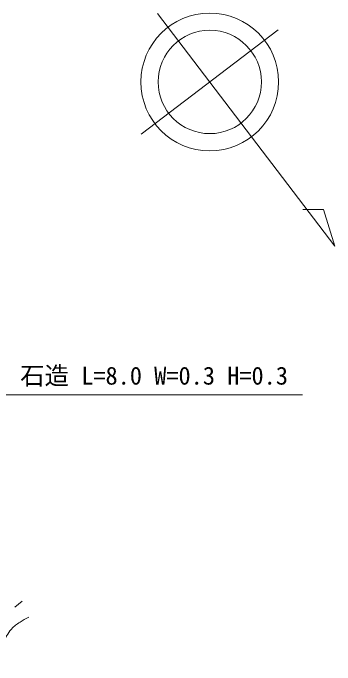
# Model space of a CAD drawing. Units: millimetres, scale not verified. Extents: x 40000 to 680000, y 20000 to 380000.
# Drawn here: x 315999 to 348995, y 269138 to 335920 of the extents above; entities that cross this region are included whole.
import ezdxf
from ezdxf.enums import TextEntityAlignment as Align

# ---------------------------------------------------------------- set-up
doc = ezdxf.new("R2010")
doc.units = ezdxf.units.MM
doc.header["$LTSCALE"] = 1000
for name, color, linetype, lineweight in [('M-BGD', 7, 'Continuous', 13), ('M-BMK-SRVR', 3, 'Continuous', 13), ('M-STR-HTXT', 7, 'Continuous', 13)]:
    doc.layers.add(name, color=color, linetype=linetype, lineweight=lineweight)
doc.styles.add('ＭＳ ゴシック', font='')
doc.styles.get('ＭＳ ゴシック').set_extended_font_data('MS Gothic')

msp = doc.modelspace()

# ---------------------------------------------------------------- linework, layer by layer
at = {"layer": 'M-BGD'}
msp.add_line((316197, 275060), (316946, 275685), dxfattribs=at)
msp.add_open_spline([(309968, 246225), (309978, 246963), (309975, 247164), (309961, 247766), (309938, 248714), (309908, 249246), (309810, 250189), (309759, 250679), (309755, 250962), (309627, 251438), (309548, 251733), (309489, 251901), (309326, 252160), (309098, 252520), (308928, 252701), (308604, 252978), (308129, 253385), (307755, 253462), (307231, 253803), (306726, 254132), (306392, 254261), (305971, 254692), (305664, 255005), (305551, 255243), (305381, 255647), (305137, 256229), (305112, 256598), (305018, 257222), (304907, 257955), (304843, 258371), (304848, 259112), (304853, 259893), (304831, 260355), (305066, 261099), (305243, 261656), (305447, 261945), (305833, 262383), (306301, 262916), (306661, 263138), (307286, 263474), (307971, 263841), (308421, 263911), (309176, 264092), (309635, 264201), (309906, 264190), (310376, 264237), (311152, 264315), (311603, 264207), (312370, 264353), (312656, 264407), (312837, 264403), (313091, 264547), (313497, 264776), (313720, 264941), (314017, 265300), (314339, 265689), (314399, 266004), (314499, 266499), (314636, 267176), (314505, 267576), (314506, 268267), (314507, 268977), (314387, 269385), (314504, 270085), (314594, 270622), (314763, 270897), (314989, 271393), (315257, 271982), (315410, 272329), (315833, 272819), (316123, 273155), (316353, 273281), (316721, 273530), (317054, 273754), (317185, 273826), (317610, 274047)], degree=3, knots=[0, 0, 0, 0, 1, 1, 1, 2, 2, 2, 3, 3, 3, 4, 4, 4, 5, 5, 5, 6, 6, 6, 7, 7, 7, 8, 8, 8, 9, 9, 9, 10, 10, 10, 11, 11, 11, 12, 12, 12, 13, 13, 13, 14, 14, 14, 15, 15, 15, 16, 16, 16, 17, 17, 17, 18, 18, 18, 19, 19, 19, 20, 20, 20, 21, 21, 21, 22, 22, 22, 23, 23, 23, 24, 24, 24, 25, 25, 25, 25], dxfattribs=at)
at = {"layer": 'M-BMK-SRVR'}
for p, q in [((330813, 335886), (348995, 312023)), ((343184, 334209), (329147, 323514)), ((347828, 315790), (345702, 315800)), ((348995, 312023), (347828, 315790))]:
    msp.add_line(p, q, dxfattribs=at)
for radius in [7059, 5294]:
    msp.add_circle((336165, 328861), radius, dxfattribs=at)
at = {"layer": 'M-STR-HTXT'}
msp.add_line((315303, 296805), (345669, 296805), dxfattribs=at)

# ---------------------------------------------------------------- texts
at = {"layer": 'M-STR-HTXT', "style": 'ＭＳ ゴシック'}
msp.add_text('石造 L=8.0 W=0.3 H=0.3', height=1833, dxfattribs=at).set_placement((330458, 297305), align=Align.BOTTOM_CENTER)

doc.saveas('drawing.dxf')
